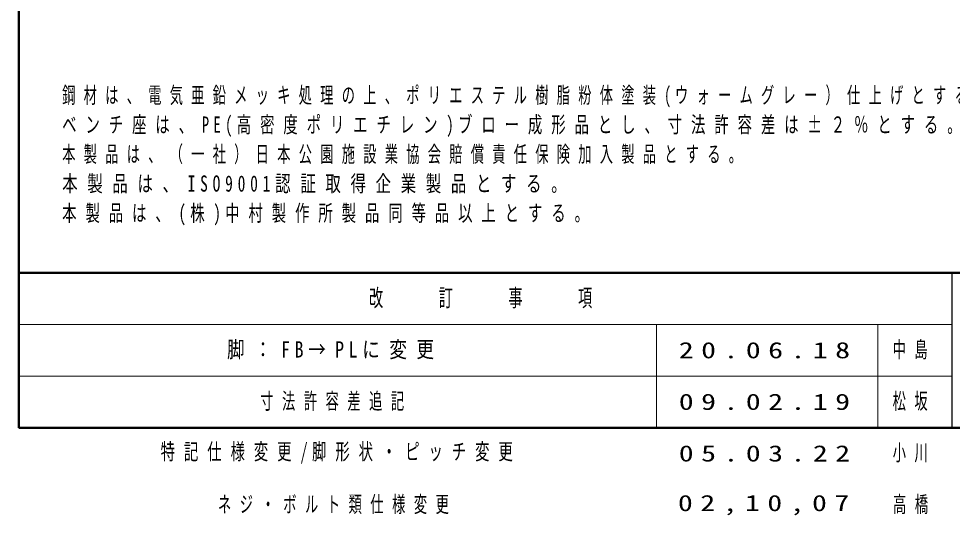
# Model space of a CAD drawing. Units: millimetres on the paper, scale 1:20. Extents: x -365 to 12, y -40 to 257.
# Drawn here: x -365 to -238.4, y -11.9 to 55.5 of the extents above; entities that cross this region are included whole.
import ezdxf

# ---------------------------------------------------------------- set-up
doc = ezdxf.new("R2010")
doc.units = ezdxf.units.MM
doc.layers.add('LY_1', color=7, linetype='Continuous', lineweight=25)
doc.layers.add('LY_2', color=7, linetype='Continuous', lineweight=13)
doc.styles.add('ＭＳ ゴシック', font='')
doc.styles.get('ＭＳ ゴシック').set_extended_font_data('MS Gothic')

msp = doc.modelspace()

# ---------------------------------------------------------------- linework, layer by layer
at = {"layer": 'LY_2', "lineweight": 50}
for p, q in [((-365, 257), (-365, 0)), ((-365, 21), (0, 21)), ((-365, 0), (0, 0))]:
    msp.add_line(p, q, dxfattribs=at)
at = {"layer": 'LY_2', "color": 211, "lineweight": 25}
msp.add_line((-238.5, 21), (-238.5, 0), dxfattribs=at)
at = {"layer": 'LY_2'}
for p, q in [((-365, 14), (-238.5, 14)), ((-278.5, 14), (-278.5, 0)), ((-248.5, 14), (-248.5, 0)), ((-365, 7), (-238.5, 7))]:
    msp.add_line(p, q, dxfattribs=at)

# ---------------------------------------------------------------- texts
at = {"layer": 'LY_1', "char_height": 2.199, "style": 'ＭＳ ゴシック'}
for s, insert, attachment_point in [('\\T1.62;\\W0.6;鋼材は、電気亜鉛メッキ処理の上、ポリエステル樹脂粉体塗装(ウォームグレー）仕上げとする。', (-359.103, 46.225), 1), ('\\T1.62;\\W0.65;ベンチ座は、PE(高密度ポリエチレン)ブロー成形品とし、寸法許容差は±２％とする。', (-359.103, 42.225), 1), ('\\T1.62;\\W0.6;本製品は、（一社）日本公園施設業協会賠償責任保険加入製品とする。', (-359.103, 38.225), 1), ('\\T1.62;\\W0.7;本製品は、ISO9001認証取得企業製品とする。', (-359.103, 34.225), 1), ('\\T1.62;\\W0.65;本製品は、(株)中村製作所製品同等品以上とする。', (-359.103, 30.225), 1), ('\\T1.53;\\W0.8;脚：FB→PLに変更', (-336.75, 10.5), 4), ('\\T1.5;\\W1.35;20.06.18', (-275.5, 10.5), 4), ('\\T1.64;\\W0.6;中島', (-246.5, 10.5), 4), ('\\T1.64;\\W0.6;寸法許容差追記', (-332.25, 3.5), 4), ('\\T1.5;\\W1.35;09.02.19', (-275.5, 3.5), 4), ('\\T1.64;\\W0.6;松坂', (-246.5, 3.5), 4), ('\\T1.62;\\W0.65;特記仕様変更/脚形状・ピッチ変更', (-345.75, -3.5), 4), ('\\T1.5;\\W1.35;05.03.22', (-275.5, -3.5), 4), ('\\T1.64;\\W0.6;小川', (-246.5, -3.5), 4), ('\\T1.64;\\W0.6;ネジ・ボルト類仕様変更', (-321.75, -10.5), 5), ('\\T1.5;\\W1.35;02,10,07', (-263.5, -10.5), 5), ('\\T1.64;\\W0.6;高橋', (-243.5, -10.5), 5)]:
    msp.add_mtext(s, dxfattribs=dict(at, insert=insert, attachment_point=attachment_point))
at = {"layer": 'LY_2', "color": 4, "insert": (-301.75, 17.5), "char_height": 2.346, "attachment_point": 5, "style": 'ＭＳ ゴシック'}
msp.add_mtext('\\T1.64;\\W0.6;改\u3000\u3000訂\u3000\u3000事\u3000\u3000項', dxfattribs=at)

doc.saveas('drawing.dxf')
